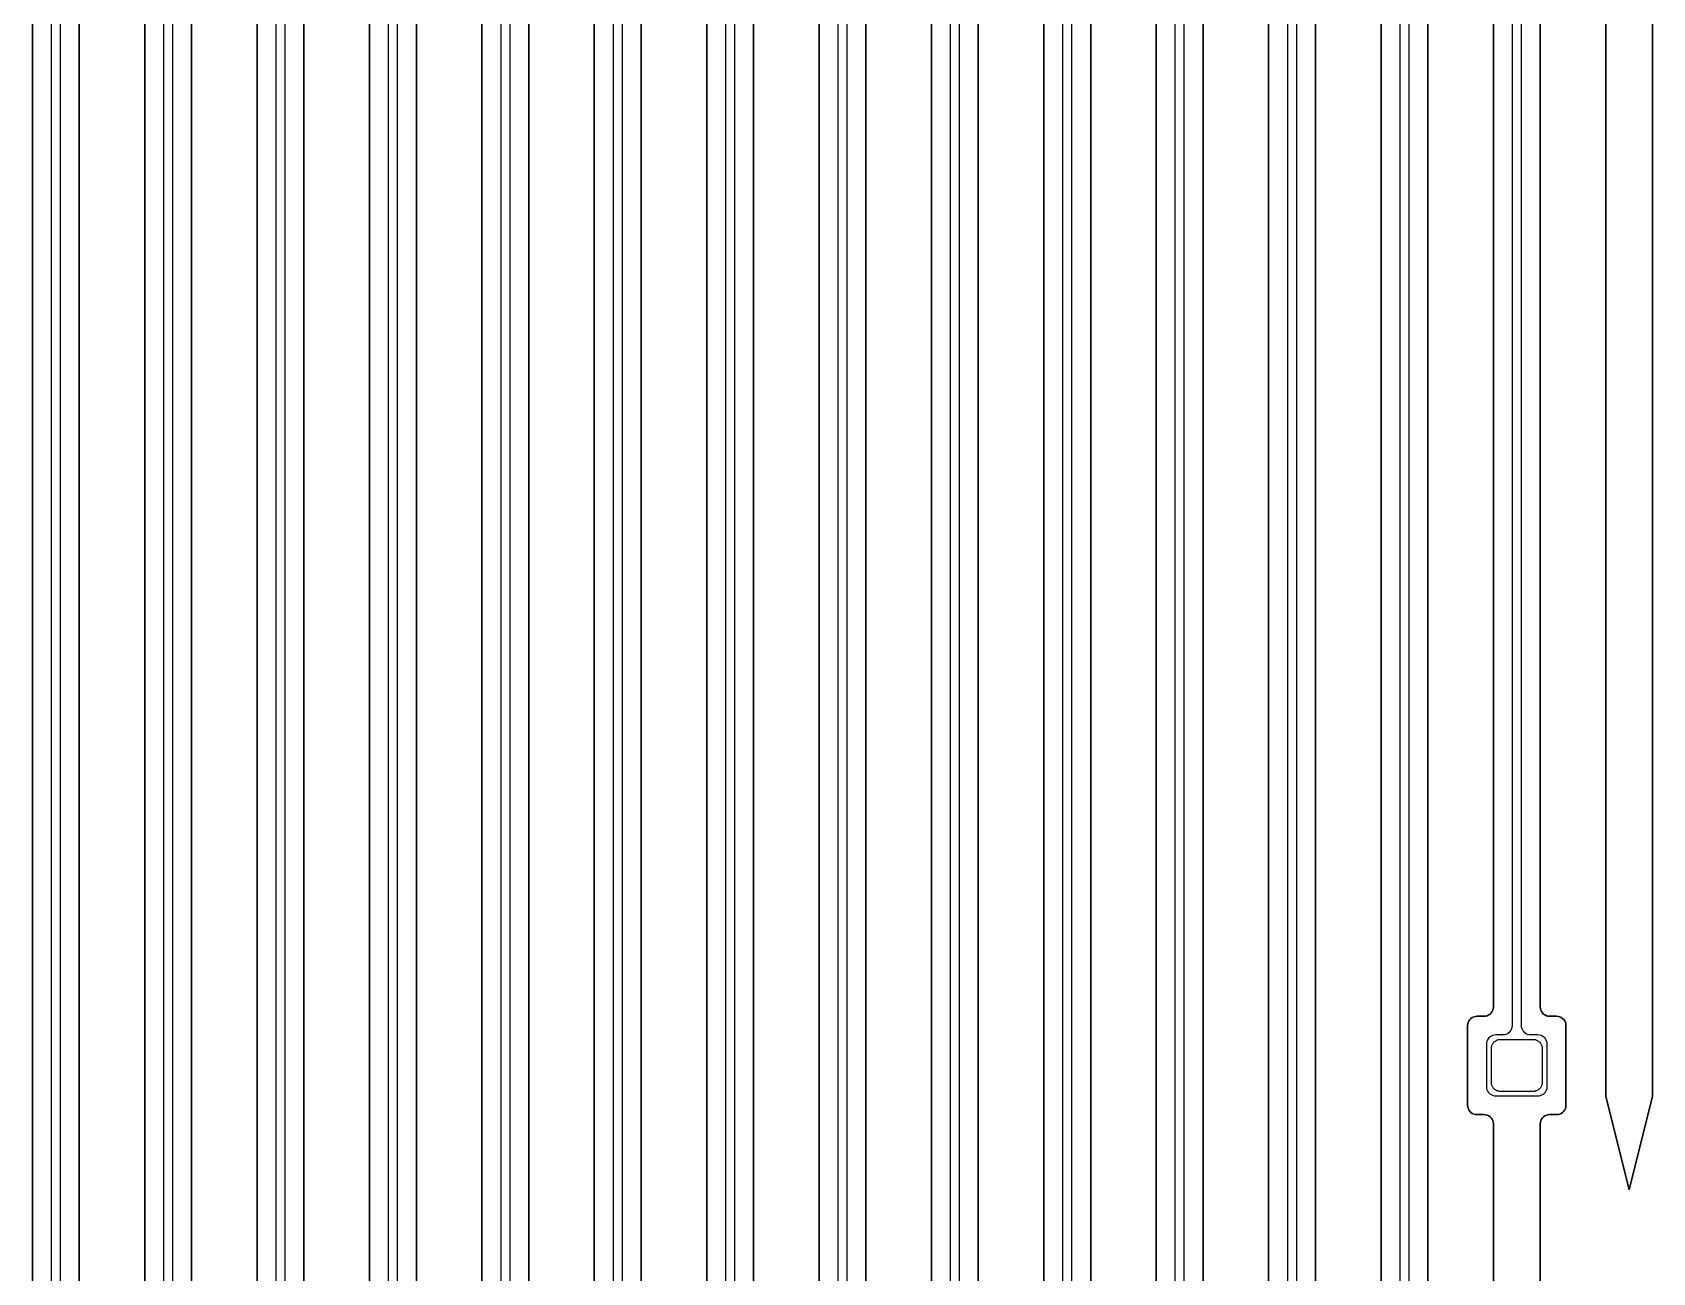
# Model space of a CAD drawing. Header units: metres. Extents: x -1550 to 1550, y -904 to 26100.
# Drawn here: x 396 to 742, y 5769.1 to 6033.9 of the extents above; entities that cross this region are included whole.
import ezdxf

# ---------------------------------------------------------------- set-up
doc = ezdxf.new("R2010")
doc.units = ezdxf.units.M
for name, color, linetype in [('Electrodes', 2, 'CONTINUOUS'), ('Metal', 4, 'CONTINUOUS'), ('Polyimide', 3, 'CONTINUOUS'), ('Polyimide_Negative', 5, 'CONTINUOUS')]:
    doc.layers.add(name, color=color, linetype=linetype)

msp = doc.modelspace()

# ---------------------------------------------------------------- linework, layer by layer
at = {"layer": 'Electrodes'}
msp.add_lwpolyline([(716.5, 5807.83), (716.64, 5807.84), (716.77, 5807.85), (716.91, 5807.88), (717.04, 5807.91), (717.17, 5807.95), (717.3, 5808), (717.42, 5808.06), (717.54, 5808.12), (717.65, 5808.2), (717.76, 5808.28), (717.87, 5808.37), (717.96, 5808.47), (718.05, 5808.57), (718.13, 5808.68), (718.21, 5808.79), (718.28, 5808.91), (718.33, 5809.04), (718.38, 5809.16), (718.43, 5809.29), (718.46, 5809.43), (718.48, 5809.56), (718.5, 5809.7), (718.5, 5809.83), (718.5, 5816.83), (718.5, 5816.97), (718.48, 5817.11), (718.46, 5817.24), (718.43, 5817.37), (718.38, 5817.5), (718.33, 5817.63), (718.28, 5817.75), (718.21, 5817.87), (718.13, 5817.99), (718.05, 5818.1), (717.96, 5818.2), (717.87, 5818.3), (717.76, 5818.38), (717.65, 5818.47), (717.54, 5818.54), (717.42, 5818.61), (717.3, 5818.67), (717.17, 5818.72), (717.04, 5818.76), (716.91, 5818.79), (716.77, 5818.81), (716.64, 5818.83), (716.5, 5818.83), (709.5, 5818.83), (709.36, 5818.83), (709.23, 5818.81), (709.09, 5818.79), (708.96, 5818.76), (708.83, 5818.72), (708.7, 5818.67), (708.58, 5818.61), (708.46, 5818.54), (708.35, 5818.47), (708.24, 5818.38), (708.13, 5818.3), (708.04, 5818.2), (707.95, 5818.1), (707.87, 5817.99), (707.79, 5817.87), (707.72, 5817.75), (707.67, 5817.63), (707.62, 5817.5), (707.57, 5817.37), (707.54, 5817.24), (707.52, 5817.11), (707.5, 5816.97), (707.5, 5816.83), (707.5, 5809.83), (707.5, 5809.7), (707.52, 5809.56), (707.54, 5809.43), (707.57, 5809.29), (707.62, 5809.16), (707.67, 5809.04), (707.72, 5808.91), (707.79, 5808.79), (707.87, 5808.68), (707.95, 5808.57), (708.04, 5808.47), (708.13, 5808.37), (708.24, 5808.28), (708.35, 5808.2), (708.46, 5808.12), (708.58, 5808.06), (708.7, 5808), (708.83, 5807.95), (708.96, 5807.91), (709.09, 5807.88), (709.23, 5807.85), (709.36, 5807.84), (709.5, 5807.83), (716.5, 5807.83)], close=True, dxfattribs=at)
at = {"layer": 'Metal'}
for points in [[(402, 3975.01), (402, 11993.5), (400, 11993.5), (400, 11993.5), (400, 3975.01)], [(426, 4035.01), (426, 11993.5), (424, 11993.5), (424, 11993.5), (424, 4035.01)], [(450, 4095.01), (450, 11993.5), (448, 11993.5), (448, 11993.5), (448, 4095.01)], [(474, 4155.01), (474, 11993.5), (472, 11993.5), (472, 11993.5), (472, 4155.01)], [(498, 4215.01), (498, 11993.5), (496, 11993.5), (496, 11993.5), (496, 4215.01)], [(522, 4275.01), (522, 11993.5), (520, 11993.5), (520, 11993.5), (520, 4275.01)], [(546, 4335.01), (546, 11993.5), (544, 11993.5), (544, 11993.5), (544, 4335.01)], [(570, 4395.01), (570, 11993.5), (568, 11993.5), (568, 11993.5), (568, 4395.01)], [(594, 4551.99), (594, 11993.5), (592, 11993.5), (592, 11993.5), (592, 4551.99)], [(618, 4805.96), (618, 11993.5), (616, 11993.5), (616, 11993.5), (616, 4805.96)], [(640, 11993.5), (640, 5059.93)], [(642, 5059.93), (642, 11993.5)], [(664, 11993.5), (664, 5313.9)], [(666, 5313.9), (666, 11993.5)], [(688, 11993.5), (688, 5567.87)], [(690, 5567.87), (690, 11993.5)], [(712, 11993.5), (712, 5821.83), (711.97, 5821.49), (711.88, 5821.15), (711.73, 5820.83), (711.53, 5820.55), (711.29, 5820.3), (711, 5820.1), (710.68, 5819.95), (710.35, 5819.86), (710, 5819.83), (708.5, 5819.83), (708.15, 5819.8), (707.82, 5819.71), (707.5, 5819.57), (707.21, 5819.37), (706.97, 5819.12), (706.77, 5818.83), (706.62, 5818.52), (706.53, 5818.18), (706.5, 5817.83), (706.5, 5808.83), (706.53, 5808.49), (706.62, 5808.15), (706.77, 5807.83), (706.97, 5807.55), (707.21, 5807.3), (707.5, 5807.1), (707.82, 5806.95), (708.15, 5806.86), (708.5, 5806.83), (717.5, 5806.83), (717.85, 5806.86), (718.18, 5806.95), (718.5, 5807.1), (718.79, 5807.3), (719.03, 5807.55), (719.23, 5807.83), (719.38, 5808.15), (719.47, 5808.49), (719.5, 5808.83), (719.5, 5817.83), (719.47, 5818.18), (719.38, 5818.52), (719.23, 5818.83), (719.03, 5819.12), (718.79, 5819.37), (718.5, 5819.57), (718.18, 5819.71), (717.85, 5819.8), (717.5, 5819.83), (716, 5819.83), (715.65, 5819.86), (715.32, 5819.95), (715, 5820.1), (714.71, 5820.3), (714.47, 5820.55), (714.27, 5820.83), (714.12, 5821.15), (714.03, 5821.49), (714, 5821.83), (714, 11993.5)]]:
    msp.add_lwpolyline(points, dxfattribs=at)
at = {"layer": 'Polyimide'}
for points in [[(396, 3979.01), (396, 11978.5)], [(406, 11978.5), (406, 3979.01)], [(420, 4039.01), (420, 11978.5)], [(430, 11978.5), (430, 4039.01)], [(444, 4099.01), (444, 11978.5)], [(454, 11978.5), (454, 4099.01)], [(468, 4159.01), (468, 11978.5)], [(478, 11978.5), (478, 4159.01)], [(492, 4219.01), (492, 11978.5)], [(502, 11978.5), (502, 4219.01)], [(516, 4279.01), (516, 11978.5)], [(526, 11978.5), (526, 4279.01)], [(540, 4339.01), (540, 11978.5)], [(550, 11978.5), (550, 4339.01)], [(564, 4399.01), (564, 11978.5)], [(574, 11978.5), (574, 4399.01)], [(588, 4555.99), (588, 11978.5)], [(598, 11978.5), (598, 4555.99)], [(612, 4809.96), (612, 11978.5)], [(622, 11978.5), (622, 4809.96)], [(636, 5063.93), (636, 11978.5)], [(646, 11978.5), (646, 5063.93)], [(660, 5317.9), (660, 11978.5)], [(670, 11978.5), (670, 5317.9)], [(684, 5571.87), (684, 11978.5)], [(694, 11978.5), (694, 5571.87)], [(708, 5552.83), (708, 5800.83), (707.97, 5801.18), (707.88, 5801.52), (707.73, 5801.83), (707.53, 5802.12), (707.29, 5802.37), (707, 5802.57), (706.68, 5802.71), (706.35, 5802.8), (706, 5802.83), (704.5, 5802.83), (704.15, 5802.86), (703.82, 5802.95), (703.5, 5803.1), (703.21, 5803.3), (702.97, 5803.55), (702.77, 5803.83), (702.62, 5804.15), (702.53, 5804.49), (702.5, 5804.83), (702.5, 5821.83), (702.53, 5822.18), (702.62, 5822.52), (702.77, 5822.83), (702.97, 5823.12), (703.21, 5823.37), (703.5, 5823.57), (703.82, 5823.71), (704.15, 5823.8), (704.5, 5823.83), (706, 5823.83), (706.35, 5823.86), (706.68, 5823.95), (707, 5824.1), (707.29, 5824.3), (707.53, 5824.55), (707.73, 5824.83), (707.88, 5825.15), (707.97, 5825.49), (708, 5825.83), (708, 11978.5)], [(718, 11978.5), (718, 5825.83), (718.03, 5825.49), (718.12, 5825.15), (718.27, 5824.83), (718.47, 5824.55), (718.71, 5824.3), (719, 5824.1), (719.32, 5823.95), (719.65, 5823.86), (720, 5823.83), (721.5, 5823.83), (721.85, 5823.8), (722.18, 5823.71), (722.5, 5823.57), (722.79, 5823.37), (723.03, 5823.12), (723.23, 5822.83), (723.38, 5822.52), (723.47, 5822.18), (723.5, 5821.83), (723.5, 5804.83), (723.47, 5804.49), (723.38, 5804.15), (723.23, 5803.83), (723.03, 5803.55), (722.79, 5803.3), (722.5, 5803.1), (722.18, 5802.95), (721.85, 5802.86), (721.5, 5802.83), (720, 5802.83), (719.65, 5802.8), (719.32, 5802.71), (719, 5802.57), (718.71, 5802.37), (718.47, 5802.12), (718.27, 5801.83), (718.12, 5801.52), (718.03, 5801.18), (718, 5800.83), (718, 5552.83)], [(742, 6054.8), (742, 5806.8), (737, 5786.8), (732, 5806.8), (732, 6054.8)]]:
    msp.add_lwpolyline(points, dxfattribs=at)
at = {"layer": 'Polyimide_Negative'}
for points in [[(396, 11978.5), (396, 3979.01)], [(406, 3979.01), (406, 11978.5)], [(420, 11978.5), (420, 4039.01)], [(430, 4039.01), (430, 11978.5)], [(444, 11978.5), (444, 4099.01)], [(454, 4099.01), (454, 11978.5)], [(468, 11978.5), (468, 4159.01)], [(478, 4159.01), (478, 11978.5)], [(492, 11978.5), (492, 4219.01)], [(502, 4219.01), (502, 11978.5)], [(516, 11978.5), (516, 4279.01)], [(526, 4279.01), (526, 11978.5)], [(540, 11978.5), (540, 4339.01)], [(550, 4339.01), (550, 11978.5)], [(564, 11978.5), (564, 4399.01)], [(574, 4399.01), (574, 11978.5)], [(588, 11978.5), (588, 4555.99)], [(598, 4555.99), (598, 11978.5)], [(612, 11978.5), (612, 4809.96)], [(622, 4809.96), (622, 11978.5)], [(636, 11978.5), (636, 5063.93)], [(646, 5063.93), (646, 11978.5)], [(660, 11978.5), (660, 5317.9)], [(670, 5317.9), (670, 11978.5)], [(684, 11978.5), (684, 5571.87)], [(694, 5571.87), (694, 11978.5)], [(708, 11978.5), (708, 5825.83), (707.97, 5825.49), (707.88, 5825.15), (707.73, 5824.83), (707.53, 5824.55), (707.29, 5824.3), (707, 5824.1), (706.68, 5823.95), (706.35, 5823.86), (706, 5823.83), (704.5, 5823.83), (704.15, 5823.8), (703.82, 5823.71), (703.5, 5823.57), (703.21, 5823.37), (702.97, 5823.12), (702.77, 5822.83), (702.62, 5822.52), (702.53, 5822.18), (702.5, 5821.83), (702.5, 5804.83), (702.53, 5804.49), (702.62, 5804.15), (702.77, 5803.83), (702.97, 5803.55), (703.21, 5803.3), (703.5, 5803.1), (703.82, 5802.95), (704.15, 5802.86), (704.5, 5802.83), (706, 5802.83), (706.35, 5802.8), (706.68, 5802.71), (707, 5802.57), (707.29, 5802.37), (707.53, 5802.12), (707.73, 5801.83), (707.88, 5801.52), (707.97, 5801.18), (708, 5800.83), (708, 5552.83)], [(718, 5552.83), (718, 5800.83), (718.03, 5801.18), (718.12, 5801.52), (718.27, 5801.83), (718.47, 5802.12), (718.71, 5802.37), (719, 5802.57), (719.32, 5802.71), (719.65, 5802.8), (720, 5802.83), (721.5, 5802.83), (721.85, 5802.86), (722.18, 5802.95), (722.5, 5803.1), (722.79, 5803.3), (723.03, 5803.55), (723.23, 5803.83), (723.38, 5804.15), (723.47, 5804.49), (723.5, 5804.83), (723.5, 5821.83), (723.47, 5822.18), (723.38, 5822.52), (723.23, 5822.83), (723.03, 5823.12), (722.79, 5823.37), (722.5, 5823.57), (722.18, 5823.71), (721.85, 5823.8), (721.5, 5823.83), (720, 5823.83), (719.65, 5823.86), (719.32, 5823.95), (719, 5824.1), (718.71, 5824.3), (718.47, 5824.55), (718.27, 5824.83), (718.12, 5825.15), (718.03, 5825.49), (718, 5825.83), (718, 11978.5)], [(732, 6054.8), (732, 5806.8), (737, 5786.8), (742, 5806.8), (742, 6054.8)]]:
    msp.add_lwpolyline(points, dxfattribs=at)

doc.saveas('drawing.dxf')
